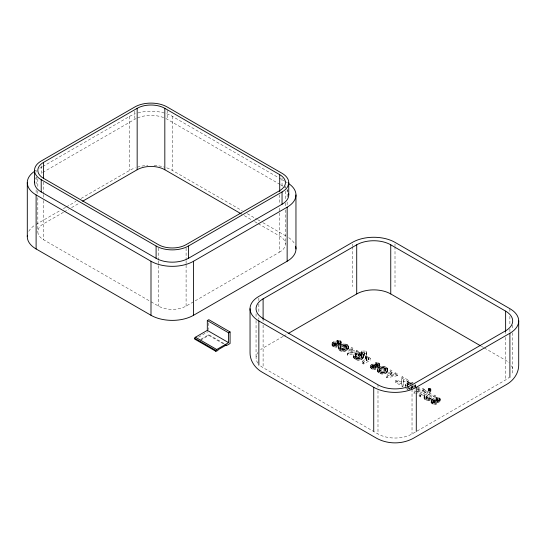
<?xml version="1.0" encoding="UTF-8"?>
<svg xmlns="http://www.w3.org/2000/svg" width="546" height="546" viewBox="0 0 546 546"><rect width="100%" height="100%" fill="white"/><g stroke="black" fill="none" stroke-linecap="round" stroke-linejoin="round"><path stroke-width="0.41" stroke-dasharray="2.73 2.05" d="M431.067 393.318L429.497 392.41L424.836 395.161L424.099 396.068L424.44 399.112C427.723 402.327 432.364 399.686 435.319 397.488L435.319 395.768L433.742 394.86C431.599 395.7 428.733 399.065 426.317 396.928L426.501 396.055L431.067 393.318L431.067 395.038L426.501 397.775L426.317 398.648C429.32 401.003 432.589 396.492 435.319 395.768M424.44 399.112L424.099 397.788L425.546 396.41L429.497 394.13L431.067 395.038M346.096 347.133L342.929 345.311L344.437 345.086L346.437 346.273L346.096 348.853L342.929 347.031L342.997 343.96C355.357 343.495 344.492 357.036 338.581 349.201L338.711 345.802L340.779 346.144L340.834 349.331L341.298 349.686L343.024 350.116L344.908 349.658L344.908 347.939L340.022 345.12L342.997 343.96M346.096 348.853L346.437 347.993L345.782 347.215L342.929 347.031M361.234 357.596L361.37 354.6L359.575 353.828L358.067 354.047L361.234 355.876L361.234 357.596L358.067 355.767L358.135 351.208L356.374 350.191L350.778 351.385L350.778 353.105L356.374 351.911L358.135 352.928L347.331 355.112L347.331 353.392L351.078 347.133L352.853 348.157L352.853 349.877L350.778 353.105M361.534 357.159L361.575 355.009M411.548 386.643L412.81 387.373L412.947 386.097M387.797 369.314C386.739 373.566 377.675 373.375 377.579 368.714C379.723 364.817 388.813 365.581 387.797 371.027C386.623 375.122 378.733 375.068 377.498 371.021C378.671 366.926 386.575 366.98 387.797 371.027M401.201 382.234L402.129 376.61L408.722 380.412L408.722 382.132L407.255 382.985L403.774 380.972L403.774 379.252L402.839 386.616L395.666 382.473L395.666 380.753L397.147 379.893L401.201 382.234L401.201 383.954L402.129 376.61M402.839 386.616L403.774 380.972M332.023 343.502L332.221 342.758L333.743 341.796L338.97 342.151L338.957 341.55L337.565 341.475L336.957 340.322L338.779 340.206L340.929 341.23L340.984 344.239C340.752 345.939 328.521 344.116 336.479 345.877L337.203 347.01L334.985 347.181L333.101 346.574L332.023 345.222L332.023 343.502L332.33 345.946M332.023 345.222L332.221 342.758M370.7 365.834L370.898 365.09L372.42 364.121L377.648 364.482L377.634 363.882L376.242 363.807L375.634 362.653L377.45 362.53L379.607 363.554L379.661 366.571C379.429 368.27 367.199 366.441 375.157 368.202L375.88 369.342L373.662 369.505L371.778 368.905L370.7 367.554L370.7 365.834L371.007 368.277M370.7 367.554L370.898 365.09M431.074 400.696L431.279 399.952L432.801 398.983L438.028 399.338L438.015 398.744L436.623 398.669L436.015 397.515L437.831 397.392L439.987 398.416L440.042 401.426C439.81 403.125 427.579 401.303 435.537 403.064L436.261 404.204L434.036 404.368L432.152 403.767L431.074 402.416L431.074 400.696L431.388 403.139M431.074 402.416L431.279 399.952M348.641 346.649C347.106 350.334 340.827 350.709 338.581 347.481L338.459 346.703M363.779 355.391C362.237 359.07 355.965 359.452 353.712 356.217L353.842 354.545L355.917 354.886L355.965 358.074L358.162 358.858L360.046 358.401L360.046 356.681L355.159 353.856C369.11 347.72 363.704 366.844 353.712 357.937L353.596 355.439M415.213 387.428L415.049 384.138L415.301 386.356M338.459 348.423L338.711 345.802M353.596 357.159L353.842 354.545M405.173 386.937L405.425 384.323L407.493 384.664L407.493 386.384M340.834 349.331L340.779 346.144M355.965 358.074L355.917 354.886M407.316 387.012L407.493 384.664M340.984 344.239L341.189 341.878M379.661 366.571L379.859 364.202M440.24 399.065L440.042 399.713C437.592 402.668 430.91 396.901 433.053 404.163M430.992 389.175L428.091 390.895L428.985 391.666L430.582 391.482L430.992 389.175L430.105 388.397L428.2 388.854L428.091 390.895M340.984 342.519C340.752 344.219 328.521 342.397 336.479 344.157L337.203 345.29L337.203 347.01M379.661 364.851C379.429 366.55 367.199 364.721 375.157 366.489L375.88 367.622L375.88 369.342M385.421 371.601L385.496 368.605L383.852 367.656L381.647 367.704L379.572 369.376L379.777 371.724L382.534 372.795L385.421 371.601L385.694 369.239M379.572 371.096L380.61 369.86L382.753 369.26L384.834 369.765L385.694 370.959M365.117 357.159L366.311 357.473L366.796 358.312L362.121 361.384L362.121 363.104L366.796 360.032L366.311 359.193L365.117 358.879L365.117 357.159L365.84 355.91L368.181 356.995L368.332 359.521L368.939 359.166L370.516 360.073L370.516 358.353L368.939 357.446L368.332 357.801M365.117 358.879L365.84 357.63L367.547 358.142L368.332 359.521M347.331 355.112L351.078 348.853L351.078 347.133M397.502 375.655L386.698 377.832L386.698 376.112L390.438 369.86L392.212 370.884L392.212 372.604L390.137 375.825L395.734 374.638L397.502 375.655L397.502 373.935L395.734 372.918L390.137 374.112L390.137 375.825M386.698 377.832L390.438 371.58L390.438 369.86M414.885 392.24L414.052 393.625L414.052 391.905L414.885 390.52M416.967 388.766L417.792 387.373M350.778 351.385L352.853 348.157M390.137 374.112L392.212 370.884M417.492 389.905L423.089 388.711L424.856 389.728L424.856 391.448L423.089 390.431L417.492 391.618L417.492 389.905L419.567 386.677M417.492 391.618L419.567 388.397L419.567 387.25M414.353 386.718L415.213 385.708M361.234 355.876L361.534 355.439M332.221 344.478L334.602 343.393L338.97 343.871L339.189 341.851M370.898 366.81L373.28 365.724L377.648 366.202L377.866 364.182M431.279 401.672L433.66 400.587L438.028 401.057L438.24 399.037M379.572 369.376L380.46 370.57L382.534 371.075L385.421 369.881M344.908 349.658L340.022 346.84C342.506 345.045 347.686 344.915 348.641 348.368M360.046 358.401L355.159 355.576C357.644 353.781 362.824 353.651 363.779 357.111M408.838 386.568L406.743 385.353L406.743 383.64L409.712 382.48L413.179 382.842M406.743 385.353L408.824 384.398L411.507 384.145L411.507 382.432M39.797 168.229L42.008 166.953M42.745 166.523L129.716 116.312A30.085 17.37 0 0 1 135.272 113.786M42.69 172.454L134.828 119.26A22.864 13.2 0 0 1 136.145 118.557M36.111 224.399L60.435 210.36M63.384 208.654L65.595 207.378M66.332 206.954L75.914 201.419M81.074 198.444L129.716 170.359A30.085 17.37 0 0 1 135.272 167.827M63.459 212.298L43.557 223.785A19.554 11.289 0 0 0 43.557 239.755L150.341 301.399M64.196 211.868L68.619 209.316M71.567 207.617L79.675 202.935M151.078 301.829L158.442 306.081A19.554 11.289 0 0 0 186.097 306.081L279.702 252.034L279.702 207.07M198.546 337.148L208.074 331.654M200.989 339.223L208.79 334.718L224.256 343.646M200.286 340.308L208.79 335.394L223.519 343.898M283.005 336.5L263.104 347.986A24.072 13.896 0 0 0 260.654 349.645M283.743 336.077L287.428 333.947M362.121 361.384L363.697 362.291L370.516 358.353M362.121 363.104L363.697 364.011L370.516 360.073M395.666 382.473L397.147 381.613L397.147 379.893M408.722 380.412L407.255 381.265L407.255 382.985M419.11 394.287L425.928 390.349L427.504 391.264L427.504 392.977L420.686 396.915L419.11 396.007L419.11 394.287L420.686 395.195L427.504 391.264M419.11 396.007L425.928 392.069L427.504 392.977M260.654 365.984A24.072 13.896 0 0 0 263.104 367.642L377.989 433.968A24.072 13.896 0 0 0 412.025 433.968L505.63 379.92A24.072 13.896 0 0 0 509.138 377.361M424.44 397.392L428.112 398.908L431.374 398.054M413.636 387.196L411.029 388.104L407.452 387.708M340.602 346.778L340.834 347.611L342.11 348.293L344.908 347.939M355.739 355.514L355.965 356.354L357.248 357.029L360.046 356.681M411.629 386.459L411.629 388.179L410.708 388.513L410.708 386.8M358.067 355.767L360.264 355.671L361.575 356.729M411.848 383.729L409.643 383.824L409.643 385.544M347.331 353.392L358.135 351.208M386.698 376.112L397.502 373.935M414.052 391.905L416.543 391.407M417.376 391.236L424.856 389.728M415.711 393.291L424.856 391.448M332.33 344.233L334.002 345.256L337.203 345.29M371.007 366.557L372.672 367.581L375.88 367.622M431.388 401.419L433.053 402.443L436.261 402.484L436.261 404.204M336.957 340.322L336.957 342.042L339.557 342.083L341.189 343.598M375.634 362.653L375.634 364.373L378.235 364.414L379.859 365.922M436.015 397.515L436.015 399.235L438.615 399.269L440.24 400.784M433.121 400.764L433.974 401.392L435.537 401.344L436.261 402.484M336.957 342.042L337.565 343.195L339.189 343.57M375.634 364.373L376.242 365.527L377.866 365.902M436.015 399.235L436.623 400.389L438.24 400.757M361.527 350.989L361.773 352.095L364.516 352.143L364.578 355.439L366.475 355.569L366.264 351.133L361.527 350.989L361.773 353.815L364.516 353.863L364.578 355.439M361.527 352.709L366.264 352.853L366.475 355.569M364.578 353.719L366.475 353.849M407.548 387.851L409.746 388.636L409.746 386.916M338.711 347.522L340.779 347.863L340.608 348.962M353.842 356.265L355.917 356.606L355.739 357.698M405.787 388.411L408.285 389.701L408.285 387.981M166.714 113.786A30.085 17.37 0 0 1 172.27 116.312L278.31 177.539M279.047 177.962L284.2 180.938M284.937 181.361L287.148 182.637L287.148 185.169M165.841 118.557A22.864 13.2 0 0 1 167.165 119.26L279.832 184.309M280.569 184.732L282.043 185.585A22.864 13.2 0 0 1 283.258 186.35M481.333 346.239L483.538 347.515M484.275 347.939L505.63 360.271A24.072 13.896 0 0 1 509.138 362.837M166.714 167.827A30.085 17.37 0 0 1 172.27 170.359L242.226 210.749M247.379 213.725L256.954 219.253M257.692 219.676L259.903 220.953M262.844 222.652L287.148 236.684M244.355 215.663L251.72 219.915M254.661 221.615L257.61 223.314M258.347 223.737L279.702 236.07A19.554 11.289 0 0 1 279.702 252.034M351.078 348.853L352.853 349.877M390.438 371.58L392.212 372.604M402.129 378.33L408.722 382.132M418.386 387.715L419.567 388.397M435.319 397.488L433.742 396.58L433.742 394.86M406.743 383.64L408.838 384.848M409.534 386.971L411.629 388.179M395.666 380.753L402.839 384.896M413.95 384.937L415.049 385.851M430.992 390.895L428.091 389.175M405.173 385.217L405.296 386.002M407.316 385.292L407.323 385.756M512.68 325.204L512.68 329.436M512.68 332.828L512.68 370.099M509.889 308.681L509.889 312.933M509.889 316.339L509.889 324.843M509.889 329.095L509.889 331.64M505.63 330.794L505.63 334.179M505.63 337.401L505.63 379.92M439.987 398.416L440.042 401.426M439.38 400.266L439.38 401.986M439.312 397.857L439.312 399.576M438.615 397.549L438.615 399.269M438.684 400.566L438.684 402.286M438.015 398.744L438.028 401.057M437.926 400.696L437.926 402.416M437.831 397.392L437.831 399.112M437.442 398.594L437.414 401.153M437.209 400.668L437.209 402.388M436.964 397.379L436.964 399.099M436.623 398.669L436.623 400.389M436.343 399.262L436.343 400.982M436.288 400.525L436.288 402.245M435.572 400.382L435.537 403.064M435.107 402.661L435.107 404.381M434.862 400.238L434.862 401.958M434.773 398.955L434.773 400.675M434.486 401.46L434.486 403.18M434.036 402.648L434.036 404.368M434.022 400.191L433.974 403.112M433.66 398.867L433.66 400.587M433.463 400.334L433.538 402.934M433.196 400.546L433.231 402.709M432.801 398.983L432.801 400.703M432.152 402.047L432.152 403.767M432.002 399.324L432.002 401.037M430.89 388.854L430.89 391.216M430.576 388.581L430.582 391.482M430.501 398.498L430.501 400.218M430.105 388.397L430.105 391.666M429.832 397.119L429.832 398.839M429.763 398.757L429.763 400.477M429.545 388.336L429.545 391.728M429.497 392.41L429.497 394.13M428.992 388.397L428.985 391.666M429.006 397.502L428.979 400.607M428.521 388.581L428.514 391.482M428.2 388.854L428.194 391.216M428.228 397.665L428.228 399.379M428.112 398.908L428.112 400.627M427.491 397.604L427.491 399.324M427.156 395.577L427.156 397.297M426.801 397.331L426.801 399.044M426.685 398.689L426.685 400.402M426.501 396.055L426.501 397.775M426.317 396.928L426.317 398.648M426.221 396.505L426.221 398.225M425.928 390.349L425.928 392.069M425.395 398.143L425.395 399.863M424.836 395.161L424.836 396.881M424.338 395.625L424.338 397.345M424.099 396.068L424.058 398.287M423.089 388.711L423.089 390.431M420.686 395.195L420.686 396.915M415.301 384.637L415.356 386.889M414.878 386.227L414.878 387.947M413.151 385.36L413.11 386.943M412.81 386.227L412.81 387.373M412.367 382.575L412.367 384.295M412.025 384.834L412.025 388.226M412.025 389.073L412.025 433.968M411.937 387.913L411.937 389.632M410.612 382.398L410.612 384.118M410.421 383.64L410.421 385.36M410.094 388.179L410.094 389.899M409.712 382.48L409.712 384.2M409.166 388.138L409.166 389.858M408.824 382.678L408.824 384.398M408.824 387.38L408.824 388.527M407.958 382.992L407.958 384.712M407.452 388.281L407.452 389.428M407.104 383.422L407.104 385.135M405.425 384.323L405.425 386.042M395.734 372.918L395.734 374.638M395.004 244.062L395.004 245.761M395.004 246.608L395.004 286.575M387.687 368.727L387.715 371.614M387.401 368.188L387.401 369.908M387.442 370.434L387.442 372.154M386.984 370.925L386.984 372.645M386.923 367.683L386.923 369.403M386.254 367.226L386.254 368.946M386.336 371.376L386.336 373.095M385.496 368.605L385.496 370.325M385.524 371.771L385.524 373.491M385.456 366.837L385.456 368.557M384.834 368.045L384.834 369.765M384.698 370.461L384.698 372.181M384.582 366.564L384.582 368.284M384.643 372.051L384.643 373.771M383.852 367.656L383.852 369.376M383.64 366.393L383.64 368.113M383.647 370.911L383.702 373.942M382.753 367.54L382.753 369.26M382.623 366.332L382.623 368.052M382.698 372.276L382.698 373.996M382.534 371.075L382.534 372.795M381.613 366.386L381.647 369.424M381.688 372.229L381.688 373.949M381.436 370.966L381.436 372.686M380.746 372.065L380.746 373.785M380.671 366.55L380.61 369.86M380.46 370.57L380.46 372.29M379.804 366.823L379.804 368.543M379.852 368.734L379.88 373.505M379.607 363.554L379.607 365.274M378.999 365.404L379.006 368.925M379.081 371.403L379.081 373.123M378.931 362.994L378.931 364.714M378.303 365.711L378.303 367.424M378.337 367.67L378.337 369.389M378.398 370.932L378.398 372.652M378.235 362.694L378.235 364.414M377.989 384.834L377.989 387.38M377.989 390.765L377.989 433.968M377.866 368.168L377.866 369.888M377.907 370.427L377.907 372.147M377.634 363.882L377.648 366.202M377.545 365.834L377.545 367.554M377.579 368.714L377.607 371.601M377.45 362.53L377.45 364.25M377.061 363.732L377.061 365.451M377.033 364.578L377.033 366.291M376.829 365.806L376.829 367.526M376.583 362.524L376.583 364.237M376.242 363.807L376.242 365.527M375.962 364.407L375.907 367.383M375.191 365.52L375.157 368.202M374.727 367.799L374.727 369.519M374.488 365.376L374.488 367.096M374.392 364.1L374.392 365.82M374.106 366.598L374.106 368.318M373.641 365.329L373.641 367.048M373.662 367.792L373.662 369.505M373.594 366.53L373.594 368.25M373.28 364.005L373.28 365.724M373.082 365.472L373.157 368.079M372.85 366.127L372.85 367.847M372.816 365.69L372.741 367.622M372.672 367.581L372.672 369.301M372.42 364.121L372.42 365.84M371.778 367.185L371.778 368.905M371.621 364.462L371.621 366.182M368.939 357.446L368.939 359.166M368.181 356.995L368.181 358.715M367.547 356.422L367.547 358.142M366.81 356.115L366.81 357.835M366.755 357.869L366.796 360.032M366.427 358.804L366.427 360.524M366.264 351.133L366.264 352.853M366.311 357.473L366.311 359.193M365.84 355.91L365.8 358.995M364.516 352.143L364.516 353.863M363.725 354.859L363.636 357.644M363.697 362.291L363.697 364.011M363.472 354.354L363.472 356.074M363.295 356.442L363.295 358.162M363.022 353.883L363.022 355.603M362.769 356.941L362.769 358.661M362.373 353.439L362.373 355.159M362.059 357.418L362.059 359.138M361.773 352.095L361.773 353.815M361.602 353.057L361.602 354.777M361.37 354.6L361.37 356.32M361.227 357.835L361.227 359.555M360.913 354.238L360.913 355.958M360.783 352.798L360.783 354.518M360.353 358.135L360.353 359.855M360.264 353.951L360.264 355.671M359.93 352.648L359.93 354.368M359.575 353.828L359.575 355.548M359.452 358.319L359.452 360.039M359.125 357.016L359.125 358.736M359.036 352.614L359.036 354.334M358.838 353.856L358.838 355.576M358.517 358.394L358.517 360.114M358.162 357.139L358.162 358.858M357.589 358.353L357.589 360.073M357.248 352.893L357.248 354.613M357.248 357.029L357.248 358.749M356.702 358.203L356.702 359.923M356.374 350.191L356.374 351.911M356.374 353.207L356.374 354.927M356.436 356.702L356.436 358.422M355.869 357.93L355.869 359.65M355.528 353.637L355.528 355.357M355.159 353.856L355.159 355.576M355.084 357.548L355.084 359.268M354.211 356.913L354.211 358.633M353.712 356.217L353.712 357.937M352.457 244.062L352.457 245.761M352.457 246.608L352.457 286.575M348.587 346.116L348.498 348.908M348.334 345.618L348.334 347.338M348.157 347.706L348.157 349.426M347.884 345.14L347.884 346.86M347.631 348.205L347.631 349.925M347.236 344.697L347.236 346.417M346.922 348.682L346.922 350.402M346.464 344.321L346.464 346.041M346.437 346.273L346.396 348.423M346.232 345.857L346.232 347.577M346.089 349.092L346.089 350.812M345.782 345.495L345.782 347.215M345.645 344.055L345.645 345.775M345.222 349.392L345.222 351.112M345.127 345.215L345.127 346.935M344.792 343.912L344.792 345.632M344.437 345.086L344.437 346.806M344.314 349.583L344.314 351.303M343.987 348.28L343.987 350M343.898 343.878L343.898 345.598M343.707 345.12L343.707 346.84M343.379 349.658L343.379 351.378M343.024 348.396L343.024 350.116M342.451 349.617L342.451 351.337M342.11 344.157L342.11 345.877M342.11 348.293L342.11 350.013M341.571 349.46L341.571 351.18M341.243 344.471L341.243 346.191M341.298 347.966L341.298 349.686M340.929 341.23L340.929 342.949M340.731 349.194L340.731 350.914M340.322 343.079L340.322 344.799M340.39 344.901L340.39 346.621M340.254 340.67L340.254 342.39M340.022 345.12L340.022 346.84M339.946 348.812L339.946 350.525M339.626 343.379L339.626 345.099M339.557 340.363L339.557 342.083M339.073 348.177L339.073 349.897M338.957 341.55L338.97 343.871M338.868 343.502L338.868 345.222M338.779 340.206L338.779 341.926M338.581 347.481L338.581 349.201M338.384 341.4L338.384 343.12M338.356 342.246L338.356 343.966M338.151 343.482L338.151 345.202M337.906 340.192L337.906 341.912M337.565 341.475L337.565 343.195M337.285 342.076L337.23 345.058M336.513 343.188L336.479 345.877M336.049 345.475L336.049 347.195M335.81 343.052L335.81 344.772M335.722 341.769L335.722 343.489M335.428 344.267L335.428 345.987M334.971 342.997L334.971 344.717M334.985 345.461L334.985 347.181M334.916 344.205L334.916 345.925M334.602 341.673L334.602 343.393M334.411 343.147L334.48 345.748M334.172 343.796L334.172 345.516M334.138 343.359L334.063 345.297M334.002 345.256L334.002 346.976M333.743 341.796L333.743 343.516M333.101 344.854L333.101 346.574M332.944 342.13L332.944 343.85M287.148 189.394L287.148 196.997M287.148 202.061L287.148 205.439M285.428 186.05L285.428 187.756M285.428 191.168L285.428 199.7M285.428 203.112L285.428 206.525M285.428 209.93L285.428 244.055M282.043 178.214L282.043 185.585M279.702 194.888L279.702 204.272M263.104 318.509L263.104 321.901M263.104 325.116L263.104 367.642M258.852 298.102L258.852 300.655M258.852 304.054L258.852 313.411M258.852 317.663L258.852 319.362M256.054 313.766L256.054 317.158M256.054 320.543L256.054 357.814M208.804 322.979L208.804 329.579M208.79 334.718L208.79 335.394M186.097 248.075L186.097 260.019M186.097 260.872L186.097 264.284M186.097 265.138L186.097 306.081M172.27 116.312L172.27 170.359M167.165 110.251L167.165 119.26M158.442 248.075L158.442 260.019M158.442 260.872L158.442 306.081M134.828 111.07L134.828 119.26M129.716 116.312L129.716 170.359M43.557 181.989L43.557 193.694M43.557 194.547L43.557 197.345M43.557 200.519L43.557 239.755M41.216 165.936L41.216 173.3A22.864 13.2 0 0 0 40.001 174.065M37.831 178.883L37.831 187.415M37.831 190.827L37.831 194.24M37.831 197.652L37.831 231.77M36.111 172.045L36.111 170.359A30.085 17.37 0 0 0 34.507 171.355M36.111 177.109L36.111 183.865M36.111 189.776L36.111 193.154M137.333 167.165A30.085 17.37 0 0 1 147.85 165.363M154.136 165.363A30.085 17.37 0 0 1 164.653 167.165M138.042 112.92A30.085 17.37 0 0 1 164.653 113.118M28.774 231.313A30.085 17.37 0 0 1 34.507 225.402M137.551 117.916A22.864 13.2 0 0 1 164.435 117.916M284.37 187.162A22.864 13.2 0 0 1 285.367 188.022M286.998 189.871A22.864 13.2 0 0 1 288.111 191.837M35.64 178.556A22.864 13.2 0 0 1 36.261 177.587M288.752 237.681A30.085 17.37 0 0 1 294.485 243.598M257.889 363.131A24.072 13.896 0 0 1 257.889 352.498M511.506 365.806A24.072 13.896 0 0 1 511.506 374.392"/><path stroke-width="0.82" d="M224.993 344.751L226.46 345.598L226.46 344.922L217.95 349.836L217.95 350.512L215.827 351.29L194.553 339.005L194.553 338.165L195.448 337.223L207.316 330.371L228.59 342.649L228.59 332.828L207.316 320.543L207.316 330.371M215.827 351.29L215.827 350.443L216.721 349.501L228.59 342.649M43.557 178.576L43.557 162.374L137.162 108.326A19.554 11.289 0 0 1 164.824 108.326L279.702 174.652L279.702 191.714M82.623 201.235L137.162 169.745A19.554 11.289 0 0 1 164.824 169.745L241.407 213.957M41.216 179.689L156.101 246.014A22.864 13.2 0 0 0 188.438 246.014L282.043 191.974A22.864 13.2 0 0 0 282.043 173.3L167.165 106.975A22.864 13.2 0 0 0 134.828 106.975L41.216 161.022A22.864 13.2 0 0 0 41.216 179.689L41.216 191.974L156.101 258.299A22.864 13.2 0 0 0 188.438 258.299L282.043 204.259A22.864 13.2 0 0 0 288.67 193.885M34.507 171.355A30.085 17.37 0 0 0 36.111 194.922L150.996 261.247A30.085 17.37 0 0 0 193.543 261.247L287.148 207.2A30.085 17.37 0 0 0 288.752 183.64M27.396 235.319A30.085 17.37 0 0 0 36.111 248.962L150.996 315.288A30.085 17.37 0 0 0 193.543 315.288L287.148 261.247A30.085 17.37 0 0 0 295.591 246.246M207.316 320.543L208.804 319.683L230.078 331.968L230.078 343.509L226.46 345.598M263.104 319.185L263.104 298.86L356.715 244.813A24.072 13.896 0 0 1 390.752 244.813L505.63 311.138L505.63 331.47M228.59 332.828L230.078 331.968M288.165 333.517L356.715 293.946A24.072 13.896 0 0 1 390.752 293.946L480.596 345.816M258.852 320.966L373.73 387.291A30.085 17.37 0 0 0 416.284 387.291L509.889 333.251A30.085 17.37 0 0 0 509.889 308.681L395.004 242.356A30.085 17.37 0 0 0 352.457 242.356L258.852 296.403A30.085 17.37 0 0 0 258.852 320.966L258.852 365.185M195.448 337.223L216.721 349.501M194.553 338.165L215.827 350.443M518.7 320.966L518.7 365.185C518.686 373.252 513.554 380.466 506.708 384.391L413.226 438.363C402.095 444.376 387.919 444.376 376.788 438.363L262.025 372.106C255.187 368.188 250.048 360.974 250.041 352.9L250.041 308.681M509.889 333.251L509.889 377.47M416.284 387.291L416.284 431.511M390.752 244.813L390.752 293.946M373.73 387.291L373.73 431.511M356.715 244.813L356.715 293.946M295.959 194.922L295.959 248.962M288.738 182.637L288.738 194.922M287.148 207.2L287.148 261.247M282.043 191.974L282.043 204.259M193.543 261.247L193.543 315.288M188.438 246.014L188.438 258.299M164.824 108.326L164.824 169.745M156.101 246.014L156.101 258.299M150.996 261.247L150.996 315.288M137.162 108.326L137.162 169.745M36.111 194.922L36.111 248.962M34.521 170.352L34.521 182.637M27.3 182.637L27.3 236.684M279.702 174.652A19.554 11.289 0 0 1 279.702 190.622L186.097 244.663A19.554 11.289 0 0 1 158.442 244.663L43.557 178.337A19.554 11.289 0 0 1 43.557 162.374M41.216 191.974A22.864 13.2 0 0 1 34.589 181.6M263.104 298.86A24.072 13.896 0 0 0 263.104 318.509L377.989 384.834A24.072 13.896 0 0 0 412.025 384.834L505.63 330.794A24.072 13.896 0 0 0 505.63 311.138"/></g></svg>
